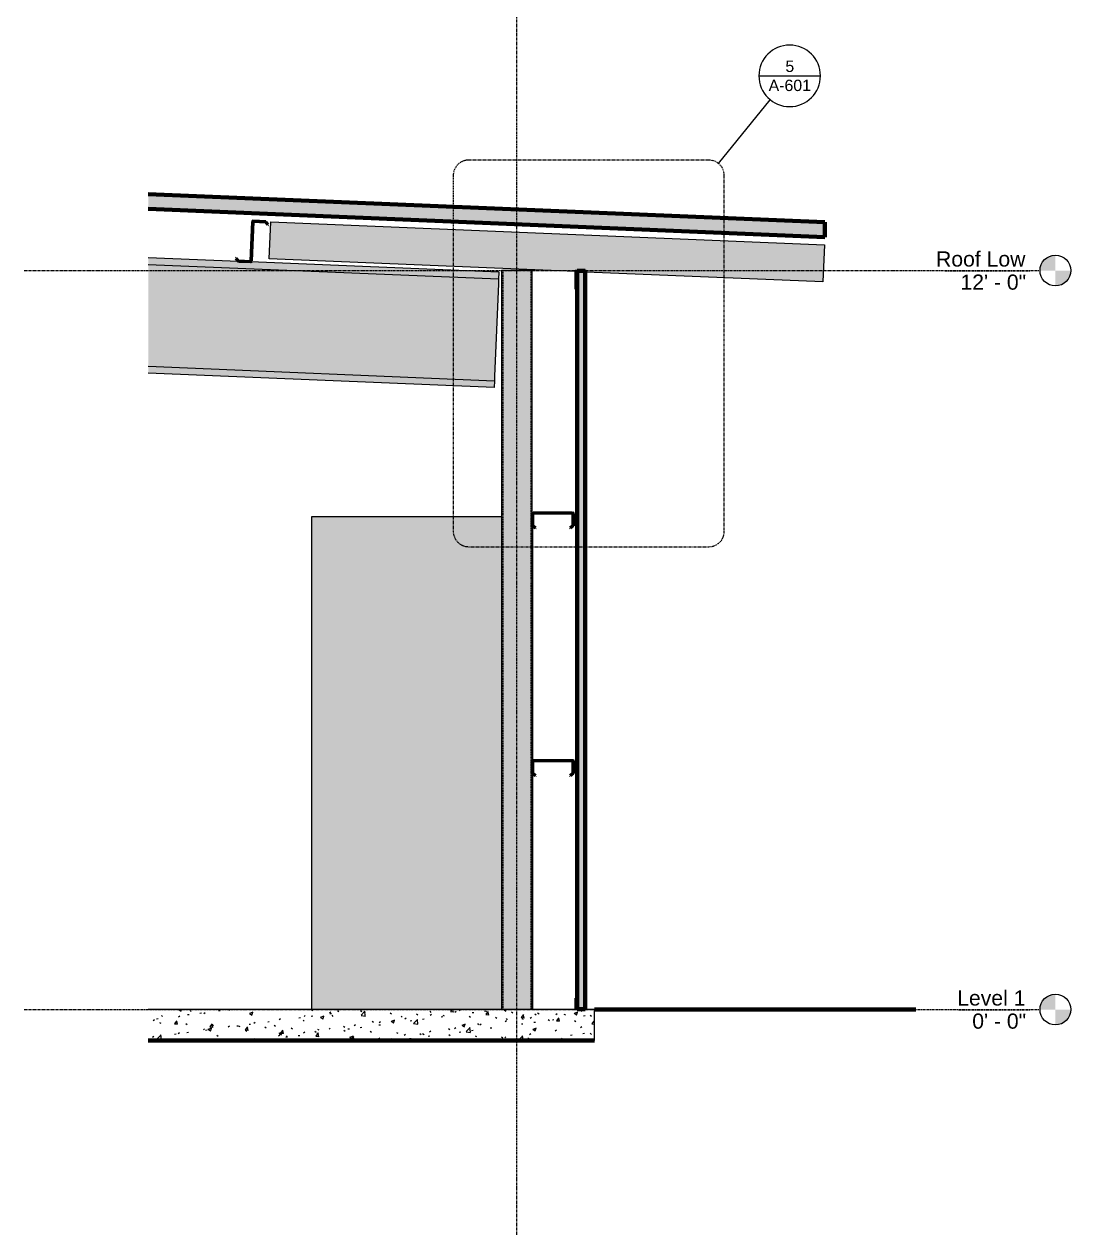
# Model space of a CAD drawing. Header units: inches. Extents: x 22688 to 23603, y -61 to 465.
# Drawn here: x 22688.3 to 22892.2, y -43.9 to 192 of the extents above; entities that cross this region are included whole.
import ezdxf

# ---------------------------------------------------------------- set-up
doc = ezdxf.new("R2010")
doc.units = ezdxf.units.IN
doc.header["$MEASUREMENT"] = 0
for name, pattern in [('Dash Dot 3_16_', [0.3125, 0.1875, -0.0625, 0, -0.0625]), ('Grid Line 1_2_', [0.875, 0.5, -0.125, 0.125, -0.125]), ('Hidden 1_8_', [0.1875, 0.125, -0.0625])]:
    doc.linetypes.add(name, pattern=pattern)
for name, color, linetype, lineweight in [('A-ANNO-SYMB', 150, 'Continuous', 9), ('A-FLOR-LEVL', 51, 'Continuous', 9), ('A-GLAZ-CWMG', 51, 'Continuous', 9), ('A-ROOF', 132, 'Continuous', 18), ('A-WALL', 113, 'Continuous', 18), ('C-BLDG-PADS', 91, 'Continuous', 9), ('C-TOPO', 7, 'Continuous', 9), ('I-WALL', 2, 'Continuous', 18), ('S-BEAM', 12, 'Continuous', 9), ('S-COLS', 52, 'Continuous', 9), ('S-GRID', 1, 'Continuous', 9)]:
    doc.layers.add(name, color=color, linetype=linetype, lineweight=lineweight)
doc.styles.add('Arial', font='arial.ttf', dxfattribs={"height": 2.950599})
doc.styles.add('Arial_2', font='arial.ttf', dxfattribs={"height": 2.212949})
pattern_1 = [(45, (22007.282, 102), (-2.375879, 2.375879), []), (45, (22007.282, 105.6), (-2.375879, 2.375879), [])]

# ---------------------------------------------------------------- blocks, each defined once
blk = doc.blocks.new('HSS-Hollow Structural Section-Column - HSS6X6X1_4-556719-Section 1 - Callout 2')
at = {"layer": 'S-COLS'}
for points in [[(22781.54, 0), (22781.77, 0), (22781.77, 144), (22781.3, 144), (22781.3, 0), (22781.37, 0)], [(22781.77, 0), (22786.84, 0), (22786.84, 144), (22781.77, 144), (22781.77, 77.14)], [(22787.27, 0), (22787.3, 0), (22787.3, 144), (22786.84, 144), (22786.84, 0), (22787.24, 0)]]:
    blk.add_hatch(color=256, dxfattribs=at).paths.add_polyline_path(points, flags=0)
for p, q in [((22781.3, 144), (22781.3, 0)), ((22781.77, 144), (22781.3, 144)), ((22786.84, 144), (22781.77, 144)), ((22787.3, 144), (22786.84, 144)), ((22787.3, 96.62), (22787.3, 144)), ((22787.3, 48.37), (22787.3, 94.25)), ((22787.3, 0), (22787.3, 46))]:
    blk.add_line(p, q, dxfattribs=at)
at = {"layer": 'S-COLS', "linetype": 'Hidden 1_8_'}
for p, q in [((22781.54, 144), (22781.54, 0)), ((22787.07, 0), (22787.07, 144))]:
    blk.add_line(p, q, dxfattribs=at)
blk = doc.blocks.new('W-Wide Flange - W21X166-782557-Section 1 - Callout 2')
at = {"layer": 'S-BEAM'}
for points in [[(22780.75, 142.3), (22780.8, 143.66), (22712.5, 146.5), (22712.5, 145.14), (22749.89, 143.59)], [(22780.71, 141.41), (22780.75, 142.3), (22712.5, 145.14), (22712.5, 144.25), (22775.19, 141.64)], [(22779.96, 123.43), (22780.71, 141.41), (22712.5, 144.25), (22712.5, 126.24), (22779.95, 123.43)], [(22779.92, 122.54), (22779.95, 123.43), (22712.5, 126.24), (22712.5, 125.35)], [(22779.87, 121.18), (22779.92, 122.54), (22712.5, 125.35), (22712.5, 123.99)]]:
    blk.add_hatch(color=256, dxfattribs=at).paths.add_polyline_path(points, flags=0)
for p, q in [((22730.04, 145.77), (22712.5, 146.5)), ((22780.75, 142.3), (22712.5, 145.14)), ((22780.8, 143.66), (22732.4, 145.68)), ((22780.75, 142.3), (22780.71, 141.41)), ((22780.8, 143.66), (22780.75, 142.3)), ((22780.71, 141.41), (22779.96, 123.43)), ((22712.5, 125.35), (22779.92, 122.54)), ((22779.87, 121.18), (22712.5, 123.99)), ((22779.96, 123.43), (22779.92, 122.54)), ((22779.92, 122.54), (22779.87, 121.18))]:
    blk.add_line(p, q, dxfattribs=at)
blk = doc.blocks.new('Girt_C - 8_D-757212-Section 1 - Callout 2')
at = {"layer": 'S-BEAM'}
h = blk.add_hatch(dxfattribs=at)
h.set_pattern_fill('FP_2', color=256, style=0, pattern_type=2)
h.set_pattern_definition(pattern_1)
h.paths.add_polyline_path([(22787.88, 45.52), (22787.95, 45.6), (22787.41, 46.05), (22787.41, 48.37), (22787.44, 48.42), (22787.49, 48.45), (22795.12, 48.45), (22795.17, 48.42), (22795.19, 48.37), (22795.19, 46.05), (22794.66, 45.6), (22794.73, 45.52), (22795.3, 46), (22795.3, 48.37), (22795.25, 48.5), (22795.12, 48.55), (22787.49, 48.55), (22787.36, 48.5), (22787.3, 48.37), (22787.3, 46)], flags=0)
at = {"layer": 'S-BEAM', "lineweight": 50}
for p, q in [((22787.3, 48.37), (22787.3, 46)), ((22787.41, 46.05), (22787.41, 48.37)), ((22795.12, 48.55), (22787.49, 48.55)), ((22787.49, 48.45), (22795.12, 48.45)), ((22795.19, 48.37), (22795.19, 46.05)), ((22795.3, 46), (22795.3, 48.37)), ((22787.3, 46), (22787.88, 45.52)), ((22787.95, 45.6), (22787.41, 46.05)), ((22787.88, 45.52), (22787.95, 45.6)), ((22795.19, 46.05), (22794.66, 45.6)), ((22794.66, 45.6), (22794.73, 45.52)), ((22794.73, 45.52), (22795.3, 46))]:
    blk.add_line(p, q, dxfattribs=at)
for centre, radius, start, end in [((22787.49, 48.37), 0.188, 90, 180), ((22787.49, 48.37), 0.0782, 90, 177.8773), ((22795.12, 48.37), 0.188, 0, 90), ((22795.12, 48.37), 0.0782, 3.0424, 90)]:
    blk.add_arc(centre, radius, start, end, dxfattribs=at)
blk = doc.blocks.new('Girt_C - 8_D-773999-Section 1 - Callout 2')
at = {"layer": 'S-BEAM'}
h = blk.add_hatch(dxfattribs=at)
h.set_pattern_fill('FP_2', color=256, style=0, pattern_type=2)
h.set_pattern_definition(pattern_1)
h.paths.add_polyline_path([(22794.73, 93.77), (22795.3, 94.25), (22795.3, 96.62), (22795.25, 96.75), (22795.12, 96.8), (22787.49, 96.8), (22787.36, 96.75), (22787.3, 96.62), (22787.3, 94.25), (22787.88, 93.77), (22787.95, 93.85), (22787.41, 94.3), (22787.41, 96.62), (22787.44, 96.67), (22787.49, 96.7), (22795.12, 96.7), (22795.17, 96.67), (22795.19, 96.62), (22795.19, 94.3), (22794.66, 93.85)], flags=0)
at = {"layer": 'S-BEAM', "lineweight": 50}
for p, q in [((22795.12, 96.8), (22787.49, 96.8)), ((22787.3, 96.62), (22787.3, 94.25)), ((22787.41, 94.3), (22787.41, 96.62)), ((22787.49, 96.7), (22795.12, 96.7)), ((22795.19, 96.62), (22795.19, 94.3)), ((22795.3, 94.25), (22795.3, 96.62)), ((22787.3, 94.25), (22787.88, 93.77)), ((22787.95, 93.85), (22787.41, 94.3)), ((22787.88, 93.77), (22787.95, 93.85)), ((22795.19, 94.3), (22794.66, 93.85)), ((22794.66, 93.85), (22794.73, 93.77)), ((22794.73, 93.77), (22795.3, 94.25))]:
    blk.add_line(p, q, dxfattribs=at)
for centre, radius, start, end in [((22787.49, 96.62), 0.188, 90, 180), ((22795.12, 96.62), 0.188, 0, 90), ((22787.49, 96.62), 0.0782, 90, 177.8773), ((22795.12, 96.62), 0.0782, 3.0424, 90)]:
    blk.add_arc(centre, radius, start, end, dxfattribs=at)
blk = doc.blocks.new('Rectangular Mullion - Profile_Polycarbonate_Upper and left-783712-Section 1 - Callout 2')
at = {"layer": 'A-GLAZ-CWMG'}
blk.add_hatch(color=256, dxfattribs=at).paths.add_polyline_path([(22796.02, 140.38), (22796.02, 140.63), (22795.95, 140.63), (22795.95, 140.44), (22795.72, 140.44), (22795.72, 143.94), (22797.73, 143.94), (22797.73, 141.23), (22797.66, 141.23), (22797.66, 141.17), (22797.79, 141.17), (22797.79, 144), (22795.66, 144), (22795.66, 140.38)], flags=0)
at = {"layer": 'A-GLAZ-CWMG', "lineweight": 30}
for p, q in [((22795.66, 144), (22795.66, 140.38)), ((22797.79, 144), (22795.66, 144)), ((22795.72, 140.44), (22795.72, 143.94)), ((22795.72, 143.94), (22797.73, 143.94)), ((22797.73, 143.94), (22797.73, 141.23)), ((22797.79, 141.17), (22797.79, 144)), ((22795.66, 140.38), (22796.02, 140.38)), ((22795.95, 140.44), (22795.72, 140.44)), ((22796.02, 140.63), (22795.95, 140.63)), ((22795.95, 140.63), (22795.95, 140.44)), ((22796.02, 140.38), (22796.02, 140.63)), ((22797.73, 141.23), (22797.66, 141.23)), ((22797.66, 141.23), (22797.66, 141.17)), ((22797.66, 141.17), (22797.79, 141.17))]:
    blk.add_line(p, q, dxfattribs=at)
blk = doc.blocks.new('Rectangular Mullion - Profile_Polycarbonate_Lower-783713-Section 1 - Callout 2')
at = {"layer": 'A-GLAZ-CWMG'}
blk.add_hatch(color=256, dxfattribs=at).paths.add_polyline_path([(22797.79, 0), (22797.79, 1.46), (22797.66, 1.46), (22797.66, 1.39), (22797.73, 1.39), (22797.73, 0.06), (22795.72, 0.06), (22795.72, 2.18), (22795.95, 2.18), (22795.95, 1.99), (22796.02, 1.99), (22796.02, 2.24), (22795.66, 2.24), (22795.66, 0)], flags=0)
at = {"layer": 'A-GLAZ-CWMG', "lineweight": 30}
for p, q in [((22795.66, 2.24), (22795.66, 0)), ((22796.02, 2.24), (22795.66, 2.24)), ((22795.66, 0), (22797.79, 0)), ((22795.72, 0.06), (22795.72, 2.18)), ((22795.72, 2.18), (22795.95, 2.18)), ((22797.73, 0.06), (22795.72, 0.06)), ((22795.95, 2.18), (22795.95, 1.99)), ((22795.95, 1.99), (22796.02, 1.99)), ((22796.02, 1.99), (22796.02, 2.24)), ((22797.79, 1.46), (22797.66, 1.46)), ((22797.66, 1.46), (22797.66, 1.39)), ((22797.66, 1.39), (22797.73, 1.39)), ((22797.73, 1.39), (22797.73, 0.06)), ((22797.79, 0), (22797.79, 1.46))]:
    blk.add_line(p, q, dxfattribs=at)
blk = doc.blocks.new('Dimension Lumber - 2x8-835966-Section 1 - Callout 2')
at = {"layer": 'S-BEAM'}
h = blk.add_hatch(color=256, dxfattribs=at)
h.paths.add_polyline_path([(22843.93, 141.78), (22844.23, 149.02), (22736.35, 153.52), (22736.04, 146.27), (22795.66, 143.79), (22795.66, 144), (22797.79, 144), (22797.79, 143.7)], flags=0)
h.paths.add_polyline_path([(22797.73, 143.7), (22797.73, 143.94), (22797.59, 143.94), (22797.59, 143.71)], flags=0)
h.paths.add_polyline_path([(22796.02, 143.78), (22796.02, 143.94), (22795.72, 143.94), (22795.72, 143.79)], flags=0)
blk.add_hatch(color=256, dxfattribs=at).paths.add_polyline_path([(22797.59, 143.71), (22797.59, 143.94), (22796.02, 143.94), (22796.02, 143.78), (22797.5, 143.71)], flags=0)
for p, q in [((22736.04, 146.27), (22736.35, 153.52)), ((22736.35, 153.52), (22844.23, 149.02)), ((22844.23, 149.02), (22843.93, 141.78)), ((22795.66, 143.79), (22736.04, 146.27)), ((22796.02, 143.78), (22795.72, 143.79)), ((22797.59, 143.71), (22796.02, 143.78)), ((22797.73, 143.7), (22797.59, 143.71)), ((22843.93, 141.78), (22797.79, 143.7))]:
    blk.add_line(p, q, dxfattribs=at)
blk = doc.blocks.new('Girt_Z - 8_D-834910-Section 1 - Callout 2')
at = {"layer": 'S-BEAM'}
blk.add_hatch(color=256, dxfattribs=at).paths.add_polyline_path([(22732.4, 145.68), (22732.54, 145.72), (22732.6, 145.86), (22732.91, 153.47), (22732.94, 153.53), (22732.99, 153.55), (22735.31, 153.45), (22735.74, 152.9), (22735.82, 152.96), (22735.37, 153.56), (22733, 153.66), (22732.87, 153.61), (22732.8, 153.48), (22732.49, 145.86), (22732.46, 145.81), (22732.41, 145.78), (22730.09, 145.88), (22729.67, 146.43), (22729.58, 146.37), (22730.04, 145.77)], flags=0)
at = {"layer": 'S-BEAM', "lineweight": 50}
for p, q in [((22732.8, 153.48), (22732.49, 145.86)), ((22732.6, 145.86), (22732.91, 153.47)), ((22732.99, 153.55), (22735.31, 153.45)), ((22735.37, 153.56), (22733, 153.66)), ((22735.31, 153.45), (22735.74, 152.9)), ((22735.82, 152.96), (22735.37, 153.56)), ((22735.74, 152.9), (22735.82, 152.96)), ((22729.67, 146.43), (22729.58, 146.37)), ((22729.58, 146.37), (22730.04, 145.77)), ((22730.09, 145.88), (22729.67, 146.43)), ((22730.04, 145.77), (22732.4, 145.68)), ((22732.41, 145.78), (22730.09, 145.88))]:
    blk.add_line(p, q, dxfattribs=at)
for centre, radius, start, end in [((22732.99, 153.47), 0.187, 87.6141, 177.6141), ((22732.99, 153.47), 0.0782, 89.7368, 177.6141), ((22732.41, 145.86), 0.188, 267.6141, 357.6141), ((22732.41, 145.86), 0.0782, 270.6564, 357.6141)]:
    blk.add_arc(centre, radius, start, end, dxfattribs=at)
blk = doc.blocks.new('Level - Level Head - Circle-15001-Section 1 - Callout 2')
at = {"layer": 'A-FLOR-LEVL'}
h = blk.add_hatch(color=256, dxfattribs=at)
edge = h.paths.add_edge_path(flags=0)
edge.add_line((22889.21, 0), (22886.21, 0))
edge.add_arc((22889.21, 0), 3, 90, 180, ccw=False)
edge.add_line((22889.21, 3), (22889.21, 0))
h = blk.add_hatch(color=256, dxfattribs=at)
edge = h.paths.add_edge_path(flags=0)
edge.add_line((22889.21, -3), (22889.21, 0))
edge.add_line((22889.21, 0), (22892.21, 0))
edge.add_arc((22889.21, 0), 3, 270, 360, ccw=False)
blk.add_circle((22889.21, 0), 3, dxfattribs=at)
blk = doc.blocks.new('Detail View - Callout Head-19020-Section 1 - Callout 2')
at = {"layer": 'A-ANNO-SYMB'}
blk.add_line((22831.44, 181.94), (22843.44, 181.94), dxfattribs=at)
for start, end in [(0, 180), (180, 360)]:
    blk.add_arc((22837.44, 181.94), 6, start, end, dxfattribs=at)

msp = doc.modelspace()

# ---------------------------------------------------------------- hatches: boundary and pattern name
at = {"layer": 'A-ROOF'}
msp.add_hatch(color=256, dxfattribs=at).paths.add_polyline_path([(22844.3, 150.52), (22844.3, 153.4), (22712.5, 158.89), (22712.5, 156.01), (22787.27, 152.9)], flags=0)
at = {"layer": 'A-WALL', "lineweight": 9, "transparency": 33554649}
msp.add_hatch(color=256, dxfattribs=at).paths.add_polyline_path([(22796.02, 0.06), (22797.59, 0.06), (22797.59, 143.94), (22796.02, 143.94), (22796.02, 77.14)], flags=0)
at = {"layer": 'C-BLDG-PADS'}
h = msp.add_hatch(dxfattribs=at)
h.set_pattern_fill('FP_1', color=256, style=0, pattern_type=2)
h.set_pattern_definition([(50, (22007.282, 102), (6.885997, -0.602097), [0.72, -7.92]), (355, (22007.282, 102), (-1.331756, 7.220547), [0.576, -6.336]), (100.451, (22007.856, 101.95), (5.55363, 6.61819), [0.612, -6.731]), (46.184, (22007.282, 103.92), (10.24564, -1.588925), [1.08, -11.88]), (96.636, (22008.136, 103.788), (8.97244, 9.35152), [0.918, -10.096]), (351.184, (22007.282, 103.92), (8.9732, 9.35123), [0.864, -9.504]), (21, (22008.242, 103.44), (5.730726, -3.865003), [0.72, -7.92]), (326, (22008.242, 103.44), (2.33581, 6.96088), [0.576, -6.336]), (71.451, (22008.72, 103.118), (8.065876, 3.09595), [0.612, -6.731]), (37.5, (22007.282, 102), (0.116866, 3.1954784), [0.317, -5.942, 0.317, -6.115, -6.36]), (37.5, (22007.282, 102), (0.116866, 3.1954784), [-12.691, 0.317, -6.043]), (7.5, (22007.282, 102), (2.52543, 3.786025), [0.317, -3.35, 0.317, -5.798, -2.424]), (7.5, (22007.282, 102), (2.52543, 3.786025), [-9.782, 0.317, -2.107]), (327.5, (22005.142, 102), (5.1243685, -0.216176), [0.317, -2.083, 0.317, -7.171, -9.936]), (327.5, (22005.142, 102), (5.1243685, -0.216176), [-9.888, 0.317, -9.619]), (317.5, (22004.182, 102), (5.598326, 0.96141), [0.317, -2.803, 0.317, -4.656, -7.056]), (317.5, (22004.182, 102), (5.598326, 0.96141), [-8.093, 0.317, -6.739])])
h.paths.add_polyline_path([(22712.5, -6), (22799.43, -6), (22799.43, 0), (22712.5, 0)], flags=0)
at = {"layer": 'I-WALL'}
h = msp.add_hatch(color=256, dxfattribs=at)
h.paths.add_polyline_path([(22781.3, 0), (22781.3, 96), (22744.3, 96), (22744.3, 0)], flags=0)
h.paths.add_polyline_path([(22787.3, 0), (22787.41, 0), (22787.41, 45.91), (22787.3, 46), (22787.3, 45.52)], flags=0)
h.paths.add_polyline_path([(22787.3, 48.37), (22787.36, 48.5), (22787.41, 48.52), (22787.41, 94.16), (22787.3, 94.25), (22787.3, 48.37)], flags=0)

# ---------------------------------------------------------------- linework, layer by layer
at = {"layer": 'A-ANNO-SYMB'}
msp.add_line((22823.59, 164.85), (22833.66, 177.28), dxfattribs=at)
at = {"layer": 'A-ANNO-SYMB', "linetype": 'Dash Dot 3_16_'}
for p, q in [((22821.71, 165.52), (22774.9, 165.52)), ((22771.9, 162.52), (22771.9, 93.19)), ((22824.71, 93.19), (22824.71, 162.52)), ((22774.9, 90.19), (22821.71, 90.19))]:
    msp.add_line(p, q, dxfattribs=at)
for centre, start, end in [((22774.9, 162.52), 90, 180), ((22821.71, 162.52), 0, 90), ((22774.9, 93.19), 180, 270), ((22821.71, 93.19), 270, 0)]:
    msp.add_arc(centre, 3, start, end, dxfattribs=at)
at = {"layer": 'A-ROOF', "lineweight": 70}
for p, q in [((22844.3, 153.4), (22712.5, 158.89)), ((22712.5, 156.01), (22844.3, 150.52)), ((22844.3, 150.52), (22844.3, 153.4))]:
    msp.add_line(p, q, dxfattribs=at)
at = {"layer": 'A-WALL', "lineweight": 70}
for p, q in [((22796.02, 143.94), (22796.02, 0.06)), ((22797.59, 143.94), (22796.02, 143.94)), ((22797.59, 0.06), (22797.59, 143.94)), ((22796.02, 0.06), (22797.59, 0.06))]:
    msp.add_line(p, q, dxfattribs=at)
at = {"layer": 'C-BLDG-PADS', "lineweight": 18}
for p, q in [((22799.43, 0), (22712.5, 0)), ((22799.43, -6), (22799.43, 0)), ((22712.5, -6), (22799.43, -6))]:
    msp.add_line(p, q, dxfattribs=at)
at = {"layer": 'C-TOPO', "lineweight": 90}
for p, q in [((22799.43, 0), (22862.04, 0)), ((22712.5, -6.01), (22799.43, -6.01))]:
    msp.add_line(p, q, dxfattribs=at)
at = {"layer": 'C-TOPO'}
for p, q in [((22862.04, 0), (22799.43, 0)), ((22799.43, -6.01), (22712.5, -6.01))]:
    msp.add_line(p, q, dxfattribs=at)
at = {"layer": 'I-WALL'}
for p, q in [((22781.3, 96), (22744.3, 96)), ((22744.3, 96), (22744.3, 0)), ((22787.41, 48.52), (22787.41, 94.16)), ((22787.41, 0), (22787.41, 45.91))]:
    msp.add_line(p, q, dxfattribs=at)
at = {"layer": 'S-GRID', "linetype": 'Grid Line 1_2_'}
msp.add_line((22784.3, -43.89), (22784.3, 198.17), dxfattribs=at)

# ---------------------------------------------------------------- block references
at = {"layer": 'A-ANNO-SYMB'}
msp.add_blockref('Detail View - Callout Head-19020-Section 1 - Callout 2', (0, 0), dxfattribs=at)
at = {"layer": 'A-FLOR-LEVL'}
for p in [(0, 144), (0, 0)]:
    msp.add_blockref('Level - Level Head - Circle-15001-Section 1 - Callout 2', p, dxfattribs=at)
at = {"layer": 'A-GLAZ-CWMG'}
for name in ['Rectangular Mullion - Profile_Polycarbonate_Upper and left-783712-Section 1 - Callout 2', 'Rectangular Mullion - Profile_Polycarbonate_Lower-783713-Section 1 - Callout 2']:
    msp.add_blockref(name, (0, 0), dxfattribs=at)
at = {"layer": 'S-BEAM'}
for name in ['Girt_Z - 8_D-834910-Section 1 - Callout 2', 'Dimension Lumber - 2x8-835966-Section 1 - Callout 2', 'W-Wide Flange - W21X166-782557-Section 1 - Callout 2', 'Girt_C - 8_D-773999-Section 1 - Callout 2', 'Girt_C - 8_D-757212-Section 1 - Callout 2']:
    msp.add_blockref(name, (0, 0), dxfattribs=at)
at = {"layer": 'S-COLS'}
msp.add_blockref('HSS-Hollow Structural Section-Column - HSS6X6X1_4-556719-Section 1 - Callout 2', (0, 0), dxfattribs=at)

# ---------------------------------------------------------------- texts
at = {"layer": 'A-ANNO-SYMB', "attachment_point": 2, "line_spacing_factor": 0.938532, "style": 'Arial_2'}
for s, insert, char_height, width in [('5', (22837.47, 184.91), 2.21, 2.052), ('A-601', (22837.47, 181.19), 2.213, 9.828)]:
    msp.add_mtext(s, dxfattribs=dict(at, insert=insert, char_height=char_height, width=width))
at = {"layer": 'A-FLOR-LEVL', "char_height": 2.951, "attachment_point": 3, "line_spacing_factor": 0.938532, "style": 'Arial', "bg_fill": 3, "box_fill_scale": 1.25, "bg_fill_color": 0, "bg_fill_transparency": 0}
for s, insert, width in [('Roof Low', (22883.37, 147.73), 20.628), ('Level 1', (22883.37, 3.73), 15.876)]:
    msp.add_mtext(s, dxfattribs=dict(at, insert=insert, width=width))

# ---------------------------------------------------------------- next in the draw order: texts
for s, insert, width in [('12\' - 0"', (22883.51, 143.22), 15.228), ('0\' - 0"', (22883.51, -0.78), 12.492)]:
    msp.add_mtext(s, dxfattribs=dict(at, insert=insert, width=width))

# ---------------------------------------------------------------- next in the draw order: linework, layer by layer
at = {"layer": 'A-FLOR-LEVL', "linetype": 'Grid Line 1_2_'}
for p, q in [((22688.33, 144), (22886.21, 144)), ((22688.33, 0), (22886.21, 0))]:
    msp.add_line(p, q, dxfattribs=at)

doc.saveas('drawing.dxf')
